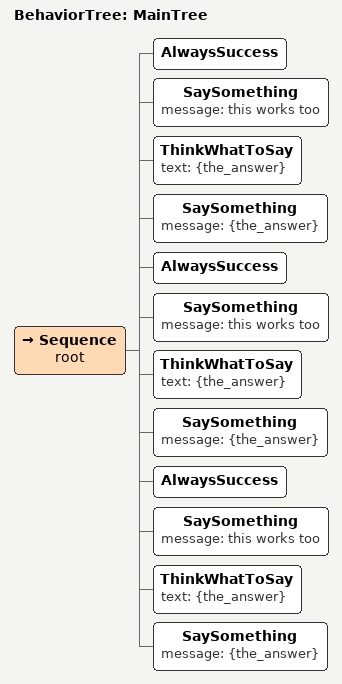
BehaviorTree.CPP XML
<root BTCPP_format="4">
    <BehaviorTree ID="MainTree">
        <Sequence name="root">
            <AlwaysSuccess/>
            <SaySomething   message="this works too" />
            <ThinkWhatToSay text="{the_answer}"/>
            <SaySomething   message="{the_answer}" />
            <AlwaysSuccess/>
            <SaySomething   message="this works too" />
            <ThinkWhatToSay text="{the_answer}"/>
            <SaySomething   message="{the_answer}" />
            <AlwaysSuccess/>
            <SaySomething   message="this works too" />
            <ThinkWhatToSay text="{the_answer}"/>
            <SaySomething   message="{the_answer}" />
        </Sequence>
    </BehaviorTree>
</root>
